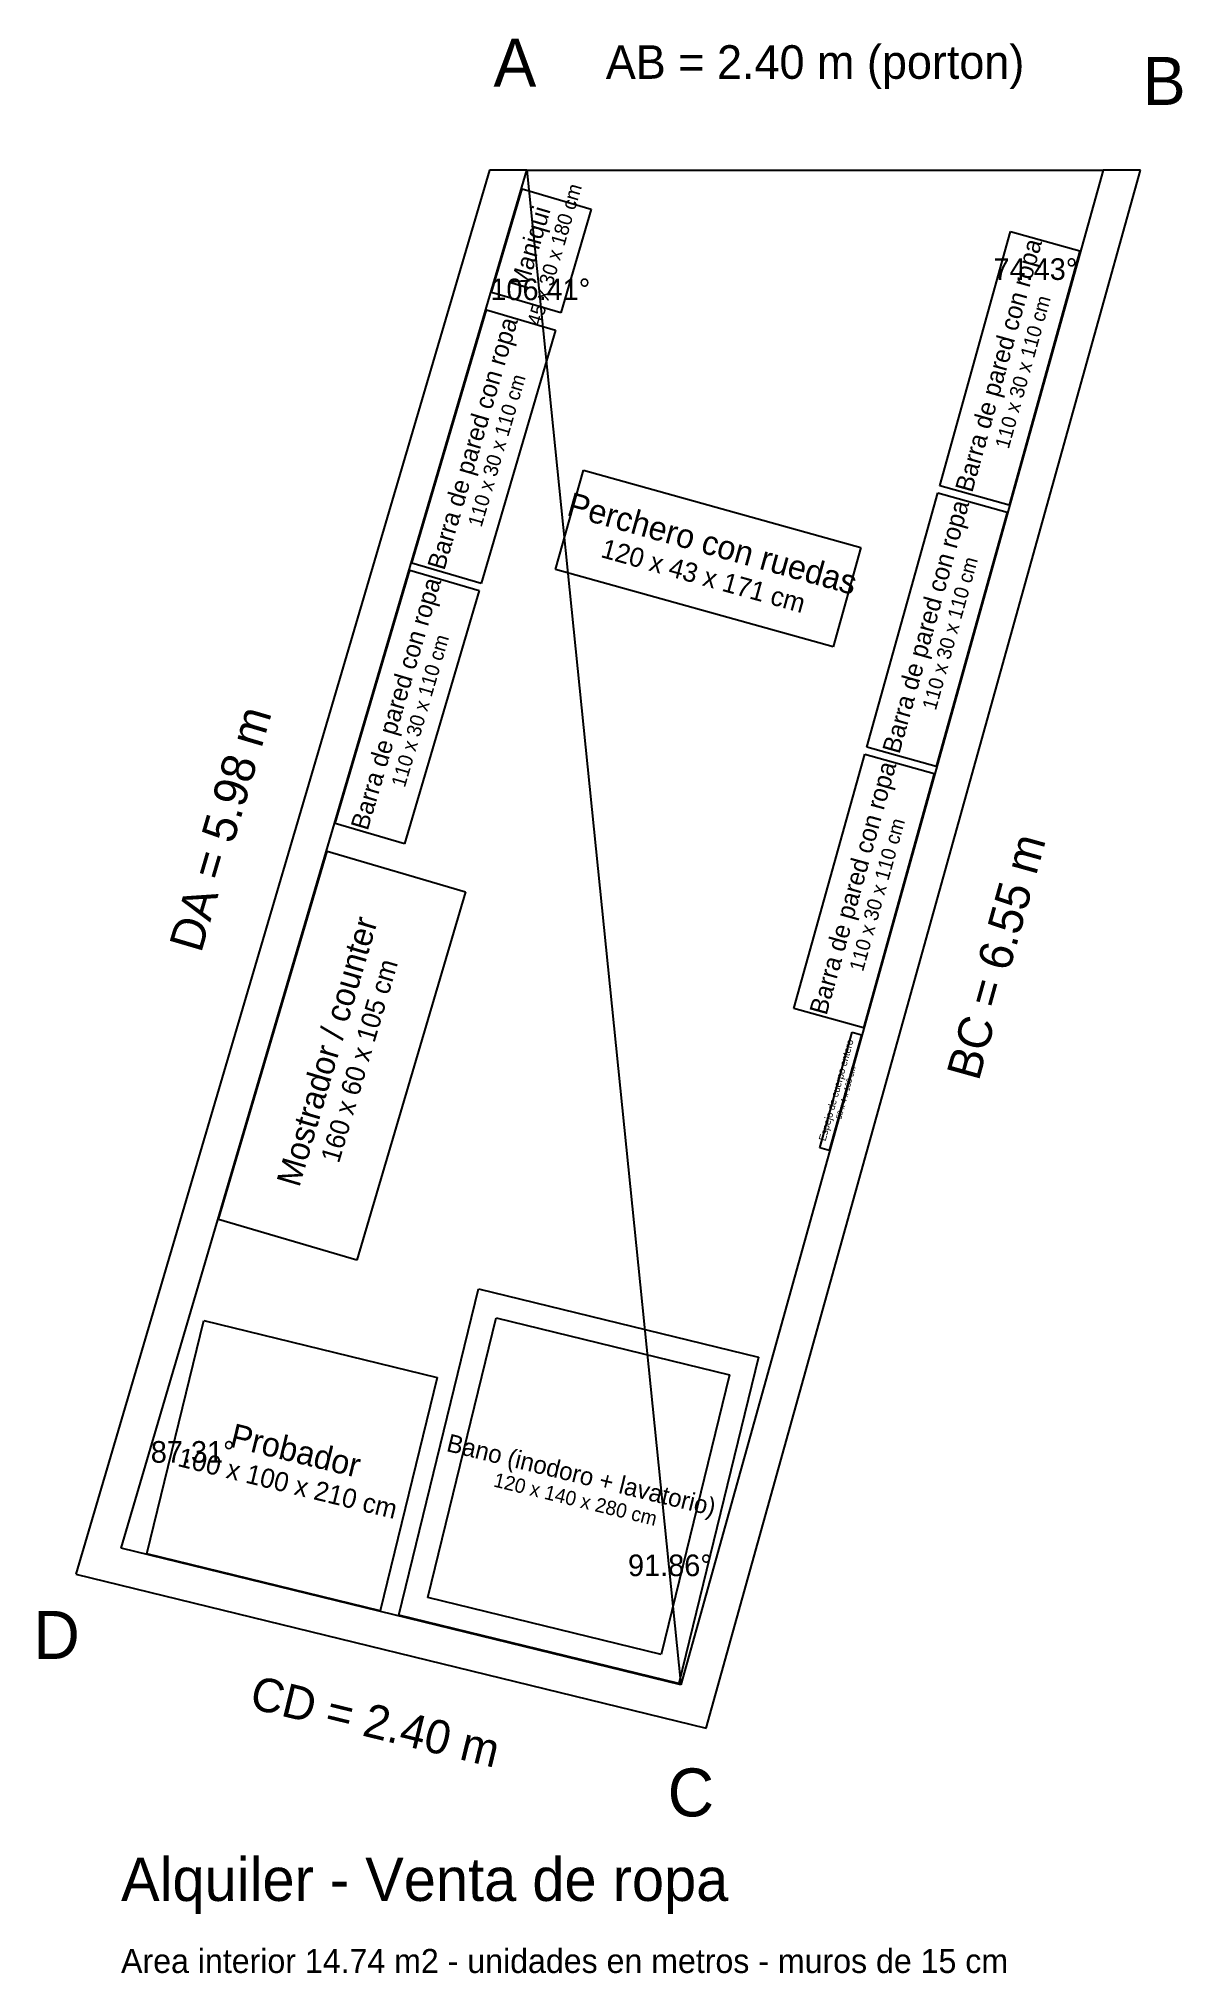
# Model space of a CAD drawing. Extents: x -2.03 to 2.73, y -7.51 to 0.55.
import ezdxf
from ezdxf.enums import TextEntityAlignment as Align

# ---------------------------------------------------------------- set-up
doc = ezdxf.new("R2010")
doc.units = 0
for name, color, linetype in [('BANO', 4, 'CONTINUOUS'), ('COTAS', 5, 'CONTINUOUS'), ('DIAGONAL', 9, 'CONTINUOUS'), ('MUEBLES', 3, 'CONTINUOUS'), ('MUEBLES_COLGADOS', 6, 'CONTINUOUS'), ('MUROS', 7, 'CONTINUOUS'), ('PORTON', 1, 'CONTINUOUS'), ('TEXTOS', 7, 'CONTINUOUS')]:
    doc.layers.add(name, color=color, linetype=linetype)

msp = doc.modelspace()

# ---------------------------------------------------------------- linework, layer by layer
at = {"layer": 'BANO'}
for p, q in [((-0.5334, -6.0196), (-0.2014, -4.6596)), ((-0.2014, -4.6596), (0.9644, -4.9442)), ((-0.4125, -5.9462), (-0.1279, -4.7804)), ((-0.1279, -4.7804), (0.8435, -5.0176)), ((0.9644, -4.9442), (0.6324, -6.3042)), ((0.8435, -5.0176), (0.5589, -6.1834)), ((0.5589, -6.1834), (-0.4125, -5.9462)), ((0.6324, -6.3042), (-0.5334, -6.0196))]:
    msp.add_line(p, q, dxfattribs=at)
at = {"layer": 'DIAGONAL'}
msp.add_line((0, 0), (0.6413, -6.3095), dxfattribs=at)
at = {"layer": 'MUEBLES'}
for p, q in [((-0.1471, -0.5099), (-0.0199, -0.0782)), ((-0.0199, -0.0782), (0.2679, -0.1629)), ((0.2679, -0.1629), (0.1407, -0.5946)), ((0.1407, -0.5946), (-0.1471, -0.5099)), ((0.1195, -1.6639), (0.2349, -1.2496)), ((0.2349, -1.2496), (1.3909, -1.5717)), ((1.3909, -1.5717), (1.2755, -1.986)), ((1.2755, -1.986), (0.1195, -1.6639)), ((-1.284, -4.3713), (-0.832, -2.8364)), ((-0.832, -2.8364), (-0.2564, -3.0059)), ((-0.2564, -3.0059), (-0.7084, -4.5408)), ((1.2201, -4.0728), (1.3543, -3.5911)), ((1.3929, -3.6018), (1.2587, -4.0835)), ((1.3543, -3.5911), (1.3929, -3.6018)), ((1.2587, -4.0835), (1.2201, -4.0728)), ((-0.7084, -4.5408), (-1.284, -4.3713)), ((-1.5826, -5.7634), (-1.3454, -4.792)), ((-1.3454, -4.792), (-0.374, -5.0292)), ((-0.374, -5.0292), (-0.6112, -6.0006)), ((-0.6112, -6.0006), (-1.5826, -5.7634))]:
    msp.add_line(p, q, dxfattribs=at)
at = {"layer": 'MUEBLES_COLGADOS'}
for p, q in [((1.7189, -1.3155), (2.0141, -0.2558)), ((2.0141, -0.2558), (2.3031, -0.3363)), ((2.3031, -0.3363), (2.0079, -1.396)), ((-0.479, -1.6371), (-0.1682, -0.5819)), ((-0.1682, -0.5819), (0.1196, -0.6667)), ((0.1196, -0.6667), (-0.1912, -1.7219)), ((1.4155, -2.404), (1.7107, -1.3443)), ((1.7107, -1.3443), (1.9997, -1.4248)), ((2.0079, -1.396), (1.7189, -1.3155)), ((1.9997, -1.4248), (1.7045, -2.4845)), ((-0.7982, -2.7212), (-0.4874, -1.666)), ((-0.4874, -1.666), (-0.1996, -1.7508)), ((-0.1912, -1.7219), (-0.479, -1.6371)), ((-0.1996, -1.7508), (-0.5104, -2.806)), ((1.7045, -2.4845), (1.4155, -2.404)), ((1.1121, -3.4925), (1.4073, -2.4328)), ((1.4073, -2.4328), (1.6963, -2.5133)), ((1.6963, -2.5133), (1.4011, -3.573)), ((-0.5104, -2.806), (-0.7982, -2.7212)), ((1.4011, -3.573), (1.1121, -3.4925))]:
    msp.add_line(p, q, dxfattribs=at)
at = {"layer": 'MUROS'}
for p, q in [((-0.1564, 0), (-1.8785, -5.8488)), ((-1.6902, -5.7403), (0, 0)), ((0, 0), (-0.1564, 0)), ((2.4, 0), (0.6413, -6.3095)), ((0.7468, -6.4896), (2.5557, 0)), ((2.5557, 0), (2.4, 0)), ((0.6413, -6.3095), (-1.6902, -5.7403)), ((-1.8785, -5.8488), (0.7468, -6.4896))]:
    msp.add_line(p, q, dxfattribs=at)
at = {"layer": 'PORTON'}
msp.add_line((0, 0), (2.4, 0), dxfattribs=at)

# ---------------------------------------------------------------- texts
at = {"layer": 'COTAS'}
for s, height, p in [('A', 0.2, (-0.0501, 0.4472)), ('AB = 2.40 m (porton)', 0.14, (1.2, 0.45)), ('B', 0.2, (2.6542, 0.3713)), ('74.43%%d', 0.09, (2.1176, -0.4126)), ('106.41%%d', 0.09, (0.0557, -0.4969)), ('87.31%%d', 0.09, (-1.3919, -5.3391)), ('91.86%%d', 0.09, (0.5955, -5.8116)), ('D', 0.2, (-1.9587, -6.1015)), ('C', 0.2, (0.6826, -6.7576))]:
    msp.add_text(s, height=height, dxfattribs=at).set_placement(p, align=Align.MIDDLE_CENTER)
for s, rotation, p in [('DA = 5.98 m', 73.5934, (-1.2768, -2.7431)), ('BC = 6.55 m', -285.5748, (1.9541, -3.2756)), ('CD = 2.40 m', -13.7181, (-0.6311, -6.4621))]:
    msp.add_text(s, height=0.14, rotation=rotation, dxfattribs=at).set_placement(p, align=Align.MIDDLE_CENTER)
at = {"layer": 'TEXTOS'}
for s, height, rotation, p in [('45 x 30 x 180 cm', 0.06, 73.59, (0.1144, -0.3523)), ('Maniqui', 0.075, 73.59, (0.0136, -0.3226)), ('Barra de pared con ropa', 0.075, -285.57, (1.964, -0.8128)), ('110 x 30 x 110 cm', 0.06, -285.57, (2.0652, -0.841)), ('Barra de pared con ropa', 0.075, 73.59, (-0.2265, -1.1381)), ('110 x 30 x 110 cm', 0.06, 73.59, (-0.1257, -1.1678)), ('Perchero con ruedas', 0.1, -15.57, (0.7726, -1.5552)), ('Barra de pared con ropa', 0.075, -285.57, (1.6606, -1.9013)), ('120 x 43 x 171 cm', 0.08, -15.57, (0.7351, -1.69)), ('110 x 30 x 110 cm', 0.06, -285.57, (1.7618, -1.9295)), ('Barra de pared con ropa', 0.075, 73.59, (-0.5457, -2.2222)), ('110 x 30 x 110 cm', 0.06, 73.59, (-0.4449, -2.2519)), ('Barra de pared con ropa', 0.075, -285.57, (1.3572, -2.9898)), ('110 x 30 x 110 cm', 0.06, -285.57, (1.4584, -3.018)), ('Mostrador / counter', 0.1, 73.59, (-0.8326, -3.6702)), ('160 x 60 x 105 cm', 0.08, 73.59, (-0.6983, -3.7098)), ('Espejo de cuerpo entero', 0.03, -285.57, (1.2877, -3.8321)), ('50 x 4 x 160 cm', 0.024, -285.57, (1.3282, -3.8433)), ('Probador', 0.1, -13.72, (-0.9629, -5.3332)), ('Bano (inodoro + lavatorio)', 0.0744, -13.72, (0.227, -5.4349)), ('100 x 100 x 210 cm', 0.08, -13.72, (-0.9961, -5.4692)), ('120 x 140 x 280 cm', 0.0596, -13.72, (0.2023, -5.5361))]:
    msp.add_text(s, height=height, rotation=rotation, dxfattribs=at).set_placement(p, align=Align.MIDDLE_CENTER)
for s, height, p in [('Alquiler - Venta de ropa', 0.18, (-1.6902, -7.2095)), ('Area interior 14.74 m2 - unidades en metros - muros de 15 cm', 0.1, (-1.6902, -7.5095))]:
    msp.add_text(s, height=height, dxfattribs=at).set_placement(p)

doc.saveas('drawing.dxf')
